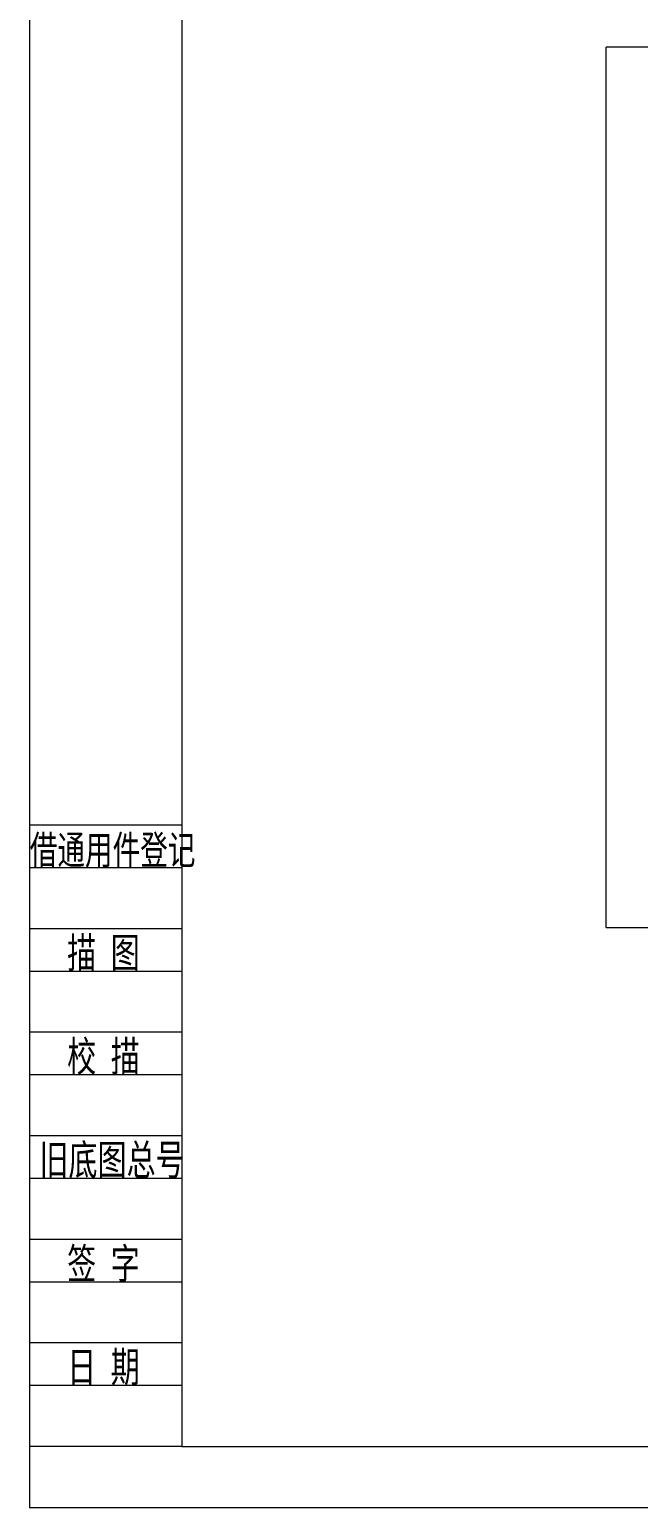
# Model space of a CAD drawing. Header units: millimetres. Extents: x 0 to 2970, y 0 to 2245.
# Drawn here: x 0 to 500, y 0 to 1213 of the extents above; entities that cross this region are included whole.
import ezdxf

# ---------------------------------------------------------------- set-up
doc = ezdxf.new("R2010")
doc.units = ezdxf.units.MM
doc.layers.add('170', color=7, linetype='Continuous', true_color=0xffffff)
doc.styles.add('chinesef_fs', font='仿宋')

msp = doc.modelspace()

# ---------------------------------------------------------------- linework, layer by layer
at = {"layer": '170', "color": 3, "linetype": 'Continuous', "lineweight": 13}
for p, q in [((0, 2100), (0, 0)), ((125, 560), (0, 560)), ((125, 525), (0, 525)), ((125, 475), (0, 475)), ((125, 440), (0, 440)), ((125, 390), (0, 390)), ((125, 355), (0, 355)), ((125, 305), (0, 305)), ((125, 270), (0, 270)), ((125, 220), (0, 220)), ((125, 185), (0, 185)), ((125, 135), (0, 135)), ((125, 100), (0, 100)), ((125, 50), (0, 50)), ((0, 0), (2970, 0))]:
    msp.add_line(p, q, dxfattribs=at)
at = {"layer": '170', "color": 3, "linetype": 'Continuous', "lineweight": 18}
for p, q in [((125, 2050), (125, 50)), ((125, 50), (2920, 50))]:
    msp.add_line(p, q, dxfattribs=at)
at = {"layer": '170', "color": 35, "linetype": 'Continuous', "lineweight": 18}
for p, q in [((473.5, 476.1), (473.5, 1198.6)), ((1326.5, 1198.6), (473.5, 1198.6)), ((473.5, 476.1), (1326.5, 476.1))]:
    msp.add_line(p, q, dxfattribs=at)

# ---------------------------------------------------------------- texts
at = {"layer": '170', "color": 254, "linetype": 'Continuous', "lineweight": 13, "char_height": 25, "attachment_point": 7, "line_spacing_factor": 0.903614, "style": 'chinesef_fs'}
for s, insert in [('\\f仿宋|b0|i0;\\W0.7000;{\\H0.95x;借通用件登记}', (0.2, 525)), ('\\f仿宋|b0|i0;\\W0.7000;描 图', (30.9, 440)), ('\\f仿宋|b0|i0;\\W0.7000;校 描', (30.9, 355)), ('\\f仿宋|b0|i0;\\W0.7000;旧底图总号', (8.1, 270)), ('\\f仿宋|b0|i0;\\W0.7000;签 字', (30.9, 185)), ('\\f仿宋|b0|i0;\\W0.7000;日 期', (30.9, 100))]:
    msp.add_mtext(s, dxfattribs=dict(at, insert=insert))

doc.saveas('drawing.dxf')
